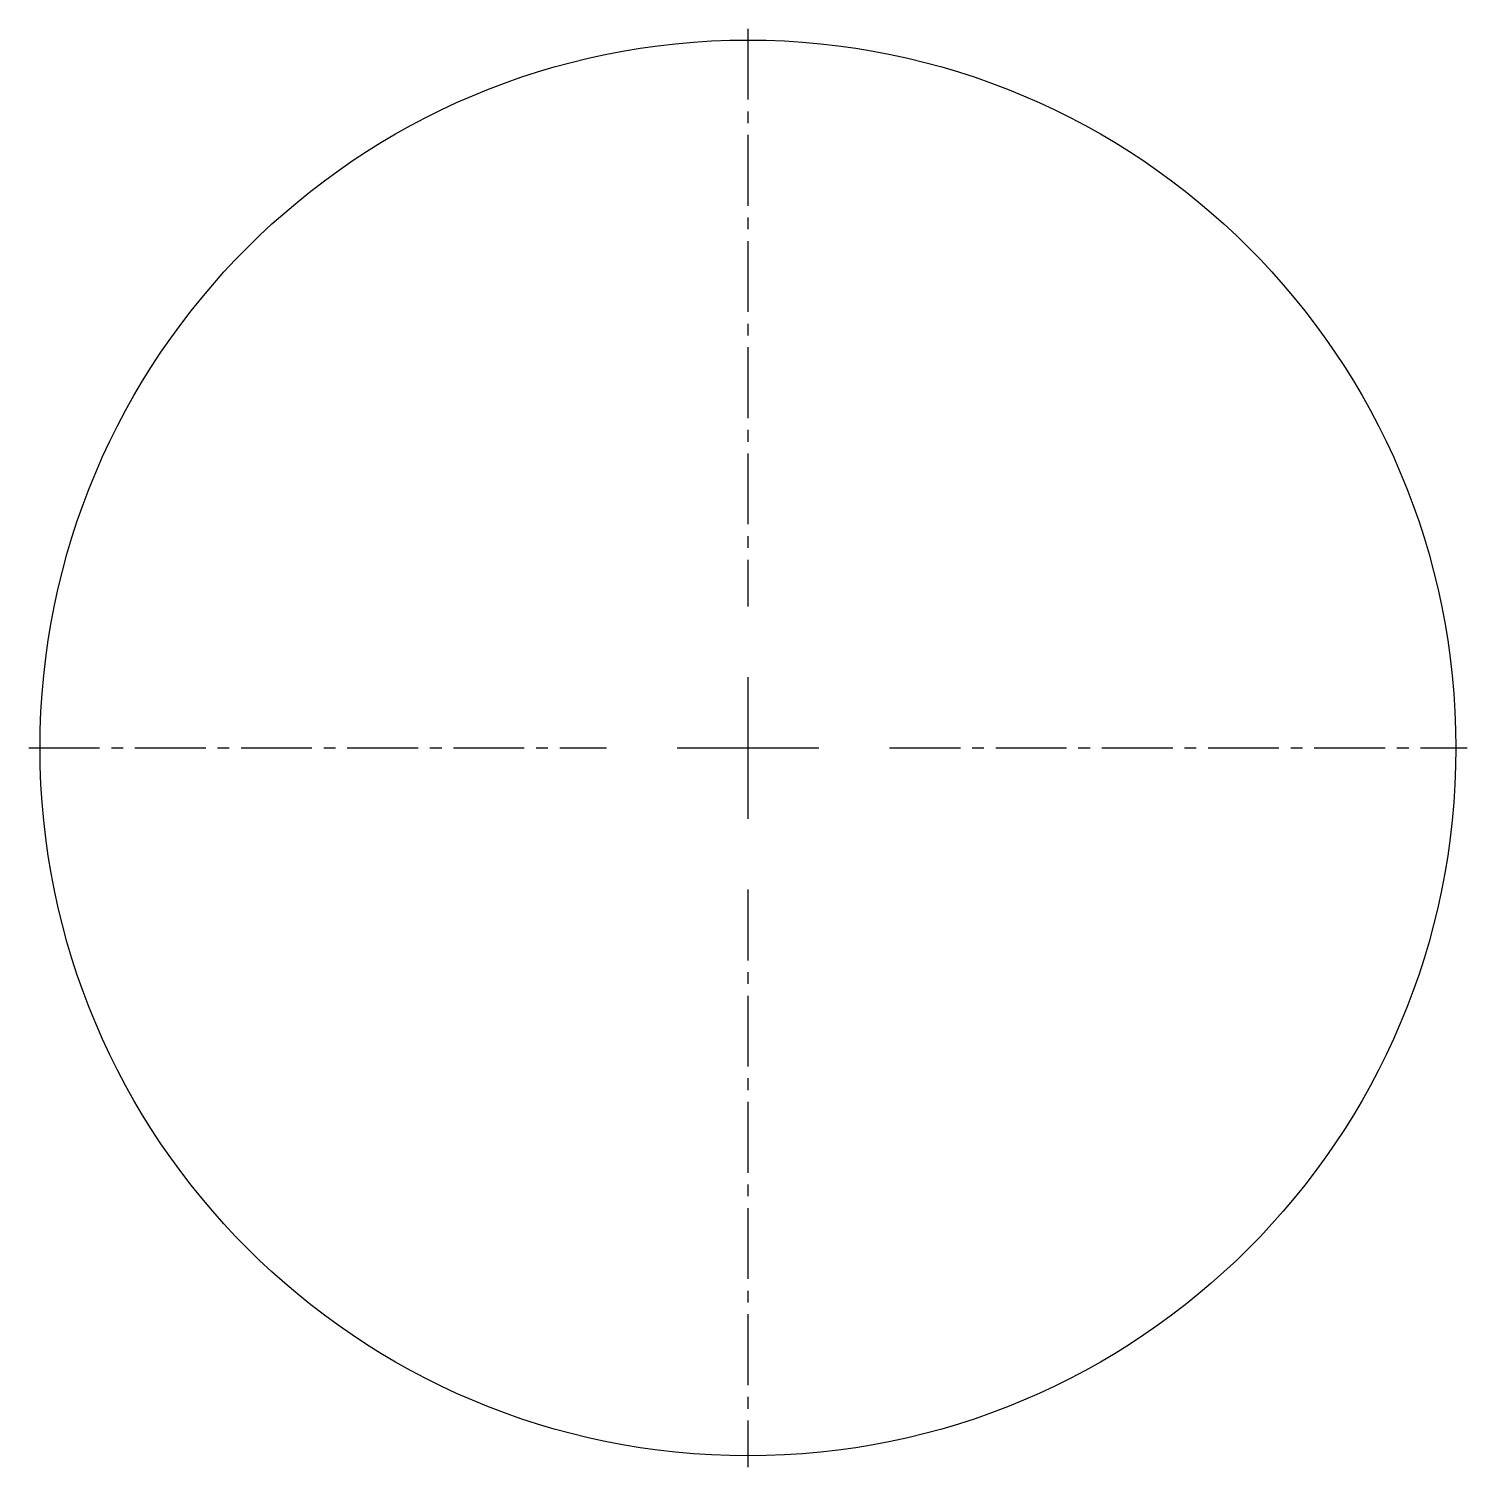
# Model space of a CAD drawing. Header units: inches. Extents: x 183.9 to 199.2, y -284.7 to -269.4.
import ezdxf

# ---------------------------------------------------------------- set-up
doc = ezdxf.new("R2010")
doc.units = ezdxf.units.IN
doc.header["$MEASUREMENT"] = 0
doc.linetypes.add('CENTER2', pattern=[1.125, 0.75, -0.125, 0.125, -0.125])
doc.layers.add('E201-Electrical-2nd-floor', color=4, linetype='Continuous', lineweight=9)

msp = doc.modelspace()

# ---------------------------------------------------------------- linework, layer by layer
at = {"layer": 'E201-Electrical-2nd-floor', "linetype": 'CENTER2', "lineweight": -3}
for p, q in [((191.563, -269.418), (191.563, -275.538)), ((183.943, -277.038), (190.063, -277.038)), ((193.063, -277.038), (199.183, -277.038)), ((191.563, -278.538), (191.563, -284.658))]:
    msp.add_line(p, q, dxfattribs=at)
at = {"layer": 'E201-Electrical-2nd-floor', "linetype": 'Continuous', "lineweight": -3}
for p, q in [((191.563, -276.288), (191.563, -277.788)), ((190.813, -277.038), (192.313, -277.038))]:
    msp.add_line(p, q, dxfattribs=at)
at = {"layer": 'E201-Electrical-2nd-floor', "lineweight": -3}
msp.add_circle((191.563, -277.038), 7.5, dxfattribs=at)

doc.saveas('drawing.dxf')
